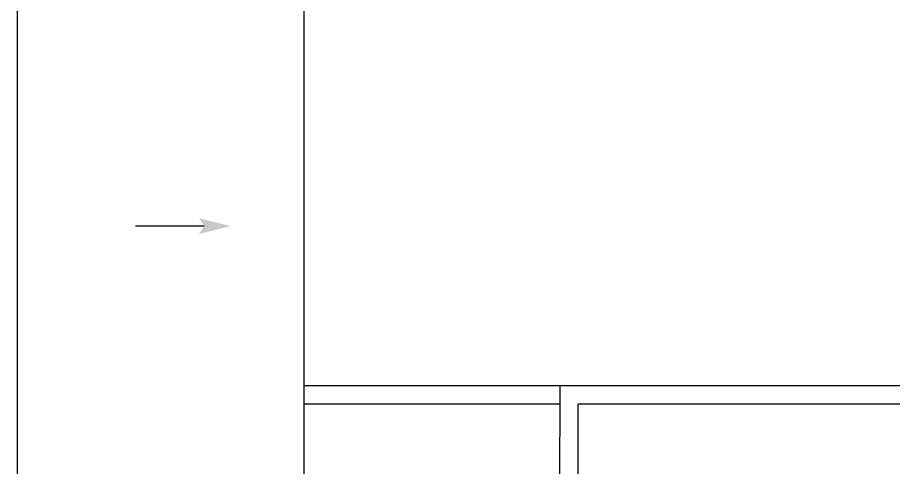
# Model space of a CAD drawing. Header units: metres. Extents: x -232 to 581, y 30 to 789.
# Drawn here: x 343.84 to 353.48, y 388.85 to 393.81 of the extents above; entities that cross this region are included whole.
import ezdxf

# ---------------------------------------------------------------- set-up
doc = ezdxf.new("R2010")
doc.units = ezdxf.units.M
doc.layers.add('_electricos-Leyenda', color=7, linetype='Continuous')

# ---------------------------------------------------------------- blocks, each defined once
blk = doc.blocks.new('za_arrw5')
at = {"lineweight": 13}
for points in [[(-1, 0.25), (0, 0), (-0.833, 0)], [(-1, -0.25), (0, 0), (-0.833, 0)]]:
    blk.add_solid(points, dxfattribs=at)
blk = doc.blocks.new('TECHO ARQ 20.03')
at = {"layer": '_electricos-Leyenda', "color": 30, "true_color": 0xf8991e}
for p, q in [((220.7305, 106.9649), (220.7305, 118.6649)), ((223.8805, 115.5149), (223.8805, 110.1149)), ((222.7863, 112.9073), (222.0308, 112.9073)), ((226.7028, 111.1463), (223.8805, 111.1467)), ((226.6999, 109.7204), (226.7028, 111.1462)), ((235.4819, 111.1451), (226.7028, 111.1463)), ((226.7024, 110.9464), (223.8805, 110.9467)), ((226.8999, 109.72), (226.9023, 110.9462)), ((235.6813, 110.9451), (226.9023, 110.9462))]:
    blk.add_line(p, q, dxfattribs=at)
at = {"layer": '_electricos-Leyenda', "color": 30, "true_color": 0xf8991e, "xscale": -0.3491189357928307, "yscale": 0.3491189357928307, "zscale": 0.3491189357928305, "rotation": 179.9972612733706}
blk.add_blockref('za_arrw5', (223.0772, 112.9073), dxfattribs=at)

msp = doc.modelspace()

# ---------------------------------------------------------------- block references
at = {"color": 1}
msp.add_blockref('TECHO ARQ 20.03', (123.1094, 278.6006), dxfattribs=at)

doc.saveas('drawing.dxf')
